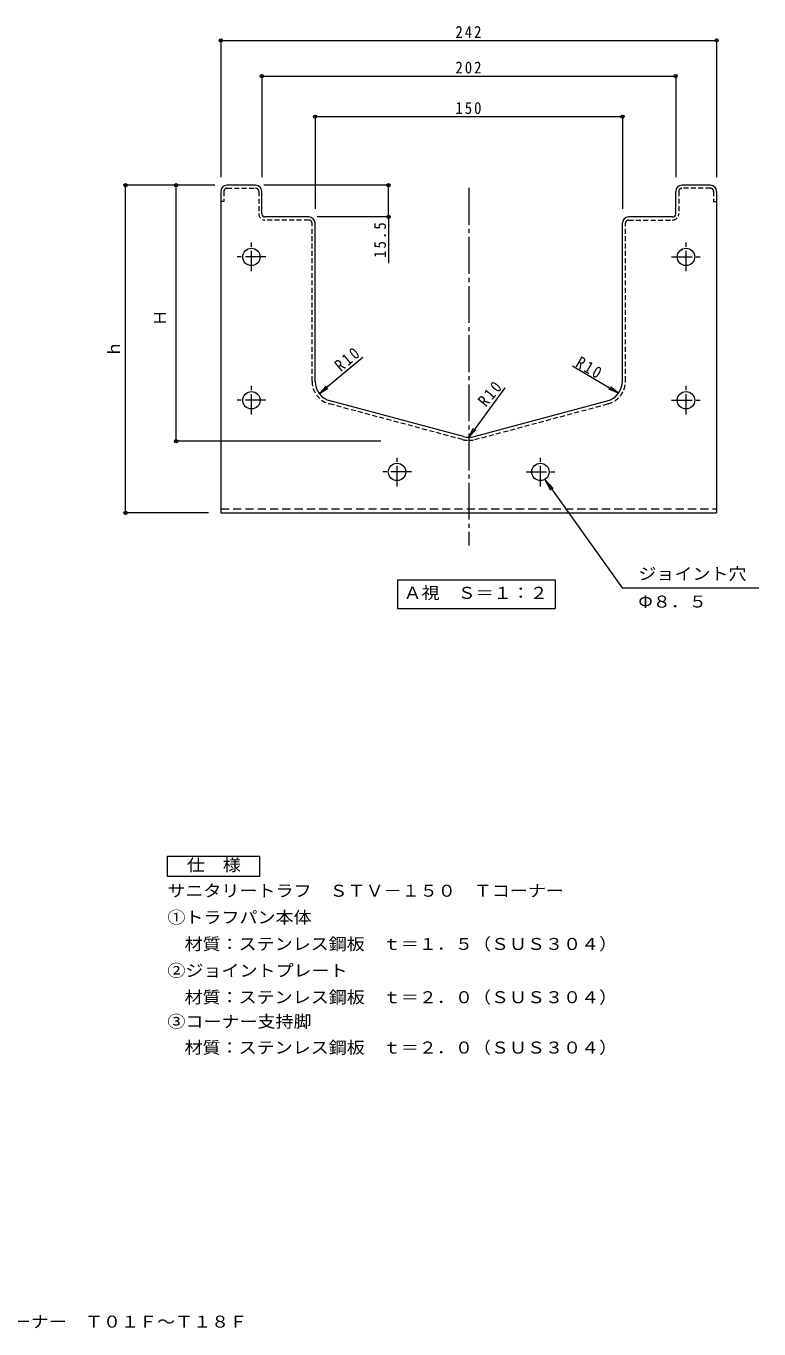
# Model space of a CAD drawing. Units: millimetres on the paper, enlarged 5 times, with parts at other scales. Extents: x -1174 to 1170, y -959 to 940.
# Drawn here: x 276 to 1170, y -959 to 632 of the extents above; entities that cross this region are included whole.
import ezdxf
from ezdxf.enums import TextEntityAlignment as Align

# ---------------------------------------------------------------- set-up
doc = ezdxf.new("R2010")
doc.units = ezdxf.units.MM
doc.header["$LTSCALE"] = 5
doc.header["$PDMODE"] = 32
doc.header["$PDSIZE"] = 4
for name, pattern in [('CHAIN1', [8, 5, -1, 1, -1]), ('CHAIN2', [12, 9, -1, 1, -1]), ('DASHED1', [1.8, 1.2, -0.6]), ('DASHED2', [3, 2, -1])]:
    doc.linetypes.add(name, pattern=pattern)
for name, color, linetype, lineweight in [('1-0_1-0ﾚｲﾔ', 4, 'DASHED1', 9), ('1-1_1-1ﾚｲﾔ', 4, 'Continuous', 9), ('1-4_1-4ﾚｲﾔ', 7, 'Continuous', 9), ('1-5_1-5ﾚｲﾔ', 7, 'Continuous', 9), ('1-F_Hojo', 7, 'Continuous', 9), ('3-0__2-a_N_s', 7, 'Continuous', 9)]:
    doc.layers.add(name, color=color, linetype=linetype, lineweight=lineweight)
doc.layers.add('3-F', color=2, linetype='Continuous')
doc.layers.add('F-F_F-Fﾚｲﾔ', color=2, linetype='Continuous')
doc.styles.add('ＭＳ ゴシック', font='')
doc.styles.get('ＭＳ ゴシック').set_extended_font_data('MS Gothic')

msp = doc.modelspace()

# ---------------------------------------------------------------- linework, layer by layer
at = {"layer": '1-0_1-0ﾚｲﾔ', "color": 7, "linetype": 'Continuous'}
for p, q in [((506.211, 437.343), (457.652, 437.343)), ((459.152, 124.842), (459.152, 437.343)), ((708.934, 124.842), (457.652, 124.842))]:
    msp.add_line(p, q, dxfattribs=at)
at = {"layer": '1-0_1-0ﾚｲﾔ'}
for p, q in [((513.711, 429.842), (513.711, 417.343)), ((521.212, 433.591), (556.211, 433.591)), ((559.962, 429.842), (559.962, 402.342)), ((1072.461, 429.842), (1072.461, 402.342)), ((1111.211, 433.591), (1076.212, 433.591)), ((1118.712, 429.842), (1118.712, 417.343)), ((621.211, 394.843), (567.461, 394.843)), ((624.961, 198.149), (624.961, 391.093)), ((1007.462, 198.149), (1007.462, 391.093)), ((1011.211, 394.843), (1064.961, 394.843)), ((808.773, 126.837), (646.272, 170.378)), ((823.652, 126.837), (986.153, 170.378))]:
    msp.add_line(p, q, dxfattribs=at)
at = {"layer": '1-0_1-0ﾚｲﾔ', "linetype": 'Continuous'}
for p, q in [((556.211, 437.343), (521.211, 437.343)), ((563.711, 402.342), (563.711, 429.842)), ((1068.711, 402.342), (1068.711, 429.842)), ((1111.211, 437.343), (1076.212, 437.343)), ((621.211, 398.593), (567.461, 398.593)), ((1064.961, 398.593), (1011.211, 398.593)), ((628.712, 198.149), (628.712, 391.093)), ((809.743, 130.458), (647.244, 174.001)), ((822.682, 130.458), (985.181, 174.001))]:
    msp.add_line(p, q, dxfattribs=at)
at = {"layer": '1-0_1-0ﾚｲﾔ'}
for points in [[(517.461, 429.842), (517.461, 417.343), (513.711, 417.343)], [(1114.961, 429.842), (1114.961, 417.343), (1118.712, 417.343)]]:
    msp.add_lwpolyline(points, dxfattribs=at)
at = {"layer": '1-0_1-0ﾚｲﾔ', "linetype": 'Continuous'}
for centre, radius, start, end in [((521.211, 429.842), 7.5, 90, 180), ((556.211, 429.842), 7.5, 0, 90), ((1076.212, 429.842), 7.5, 90, 180), ((1111.211, 429.842), 7.5, 0, 90), ((567.461, 402.342), 3.75, 180, 270), ((621.211, 391.093), 7.5, 0, 90), ((1011.211, 391.093), 7.5, 90, 180), ((1064.961, 402.342), 3.75, 270, 0), ((816.214, 154.607), 25, 254.99973, 269.99718), ((816.211, 154.607), 25, 270.00281, 285.00026)]:
    msp.add_arc(centre, radius, start, end, dxfattribs=at)
at = {"layer": '1-0_1-0ﾚｲﾔ'}
for centre, radius, start, end in [((521.212, 429.842), 3.75, 90, 180), ((556.211, 429.842), 3.75, 0, 90), ((1076.212, 429.842), 3.75, 90, 180), ((1111.211, 429.842), 3.75, 0, 90), ((567.461, 402.342), 7.5, 180, 270), ((1064.961, 402.342), 7.5, 270, 0), ((621.211, 391.093), 3.75, 0, 90), ((1011.211, 391.093), 3.75, 90, 180), ((653.714, 198.149), 28.75, 180, 255.00009), ((978.711, 198.149), 28.75, 284.99991, 0), ((816.214, 154.607), 28.75, 255.00009, 269.99791), ((816.211, 154.607), 28.75, 270.00209, 284.99991)]:
    msp.add_arc(centre, radius, start, end, dxfattribs=at)
at = {"layer": '1-1_1-1ﾚｲﾔ'}
for p, q in [((513.711, 429.842), (513.711, 37.342)), ((1118.712, 429.842), (1118.712, 37.342)), ((1003.71, 198.149), (1003.711, 391.093)), ((513.711, 37.342), (1118.712, 37.342))]:
    msp.add_line(p, q, dxfattribs=at)
at = {"layer": '1-1_1-1ﾚｲﾔ', "color": 7, "linetype": 'CHAIN2'}
msp.add_line((816.212, 434.171), (816.212, -2.395), dxfattribs=at)
at = {"layer": '1-1_1-1ﾚｲﾔ', "linetype": 'CHAIN1'}
for p, q in [((551.088, 332.243), (551.088, 367.426)), ((1081.336, 332.243), (1081.336, 367.426)), ((568.68, 349.835), (533.497, 349.835)), ((1063.745, 349.835), (1098.928, 349.835)), ((551.088, 157.252), (551.088, 192.435)), ((1081.336, 157.252), (1081.336, 192.435)), ((568.68, 174.843), (533.497, 174.843)), ((1063.745, 174.843), (1098.928, 174.843)), ((728.713, 69.751), (728.713, 104.934)), ((903.712, 69.751), (903.712, 104.934)), ((746.304, 87.343), (711.121, 87.343)), ((886.121, 87.343), (921.303, 87.343))]:
    msp.add_line(p, q, dxfattribs=at)
at = {"layer": '1-1_1-1ﾚｲﾔ', "linetype": 'DASHED2'}
msp.add_line((513.711, 42.342), (1118.712, 42.342), dxfattribs=at)
at = {"layer": '1-1_1-1ﾚｲﾔ'}
for centre in [(551.088, 349.835), (1081.336, 349.835), (551.088, 174.843), (1081.336, 174.843), (728.713, 87.343), (903.712, 87.343)]:
    msp.add_circle(centre, 10.625, dxfattribs=at)
for centre, start, end in [((653.715, 198.149), 180.00018, 254.99971), ((978.71, 198.149), 285.00029, 359.9998)]:
    msp.add_arc(centre, 25, start, end, dxfattribs=at)
at = {"layer": '1-4_1-4ﾚｲﾔ'}
for p, q in [((513.711, 615.617), (513.711, 447.343)), ((513.711, 614.117), (1118.712, 614.117)), ((1118.712, 615.617), (1118.712, 447.343)), ((563.711, 571.968), (563.711, 447.343)), ((563.711, 570.468), (1068.711, 570.468)), ((1068.711, 571.968), (1068.711, 447.343)), ((628.712, 522.526), (628.712, 408.593)), ((628.712, 521.026), (1003.711, 521.026)), ((1003.711, 522.526), (1003.711, 408.593)), ((719.895, 437.343), (566.211, 437.343)), ((718.395, 398.593), (718.395, 437.343)), ((719.895, 398.593), (631.211, 398.593)), ((718.395, 398.593), (718.395, 342.321)), ((909.025, 78.141), (919.252, 67.169)), ((909.025, 78.141), (916.064, 64.895))]:
    msp.add_line(p, q, dxfattribs=at)
for p in [(513.711, 614.117), (1118.712, 614.117), (563.711, 570.468), (1068.711, 570.468), (628.712, 521.026), (1003.711, 521.026), (397.447, 437.343), (459.152, 437.343), (718.395, 437.343), (718.395, 398.593), (459.152, 124.842), (397.447, 37.342)]:
    msp.add_point(p, dxfattribs=at)
at = {"layer": '1-5_1-5ﾚｲﾔ'}
for p, q in [((729.181, -44.479), (921.681, -44.479)), ((729.181, -44.479), (729.181, -79.479)), ((921.681, -44.479), (921.681, -79.479)), ((729.181, -79.479), (921.681, -79.479))]:
    msp.add_line(p, q, dxfattribs=at)
at = {"layer": '1-F_Hojo'}
for p, q in [((498.711, 437.343), (395.948, 437.343)), ((397.447, 37.342), (397.447, 437.343)), ((686.933, 227.211), (633.907, 182.932)), ((633.907, 182.932), (642.374, 192.128)), ((998.811, 183.559), (988.984, 191.284)), ((633.907, 182.932), (644.465, 189.623)), ((816.212, 129.607), (822.2, 140.58)), ((909.025, 78.141), (1003.27, -54.047)), ((498.711, 37.342), (395.948, 37.342)), ((1003.27, -54.047), (1170.304, -54.047))]:
    msp.add_line(p, q, dxfattribs=at)
for points in [[(942.785, 216.791), (998.811, 183.559), (987.32, 188.477)], [(860.275, 189.99), (816.212, 129.607), (824.836, 138.656)]]:
    msp.add_lwpolyline(points, dxfattribs=at)
at = {"layer": '3-0__2-a_N_s', "color": 2}
for p, q in [((448.474, -381.625), (560.974, -381.625)), ((448.474, -406.625), (448.474, -381.625)), ((560.974, -381.625), (560.974, -406.625)), ((560.974, -406.625), (448.474, -406.625))]:
    msp.add_line(p, q, dxfattribs=at)

# ---------------------------------------------------------------- texts
at = {"layer": '1-0_1-0ﾚｲﾔ', "color": 7, "style": 'ＭＳ ゴシック'}
msp.add_text('Ｈ', height=14.66, rotation=90, dxfattribs=at).set_placement((451.317, 265.468), align=Align.BOTTOM_LEFT)
at = {"layer": '1-4_1-4ﾚｲﾔ', "color": 2, "char_height": 14.66, "attachment_point": 7, "style": 'ＭＳ ゴシック'}
for s, insert in [('\\T1.27;\\W0.9;242', (799.962, 617.117)), ('\\T1.27;\\W0.9;202', (799.961, 573.468)), ('\\T1.27;\\W0.9;150', (799.961, 524.026))]:
    msp.add_mtext(s, dxfattribs=dict(at, insert=insert))
at = {"layer": '1-4_1-4ﾚｲﾔ', "color": 2, "insert": (715.395, 348.614), "char_height": 14.66, "attachment_point": 7, "rotation": 90, "style": 'ＭＳ ゴシック'}
msp.add_mtext('\\T1.28;\\W0.9;15.5', dxfattribs=at)
at = {"layer": '1-5_1-5ﾚｲﾔ', "color": 2, "style": 'ＭＳ ゴシック', "width": 1.1}
msp.add_text('Ａ視\u3000Ｓ＝１：２', height=14.66, dxfattribs=at).set_placement((736.681, -71.979), align=Align.BOTTOM_LEFT)
at = {"layer": '1-F_Hojo', "style": 'ＭＳ ゴシック'}
msp.add_text('ｈ', height=14.66, rotation=90, dxfattribs=at).set_placement((394.948, 227.342), align=Align.BOTTOM_LEFT)
at = {"layer": '1-F_Hojo', "style": 'ＭＳ ゴシック', "width": 1.1}
for s, p in [('ジョイント穴', (1023.149, -48.754)), ('Φ８．５', (1023.149, -82.631))]:
    msp.add_text(s, height=14.66, dxfattribs=at).set_placement(p, align=Align.BOTTOM_LEFT)
at = {"layer": '1-F_Hojo', "color": 2, "char_height": 14.66, "attachment_point": 7, "style": 'ＭＳ ゴシック'}
for insert, rotation in [((660.312, 208.85), 40), ((945.354, 216.375), 330), ((837.418, 165.571), 50)]:
    msp.add_mtext('\\T1.27;\\W0.9;R10', dxfattribs=dict(at, insert=insert, rotation=rotation))
at = {"layer": '3-F', "style": 'ＭＳ ゴシック', "width": 1.1}
for s, p in [('仕\u3000様', (472.224, -404.125)), ('サニタリートラフ\u3000ＳＴＶ－１５０\u3000Ｔコーナー\u3000', (448.474, -435.585)), ('①トラフパン本体', (448.474, -468.085)), ('材質：ステンレス鋼板\u3000ｔ＝１．５（ＳＵＳ３０４）', (469.442, -500.585)), ('②ジョイントプレート', (448.474, -533.085)), ('材質：ステンレス鋼板\u3000ｔ＝２．０（ＳＵＳ３０４）', (469.442, -565.585)), ('③コーナー支持脚', (448.474, -595.266)), ('材質：ステンレス鋼板\u3000ｔ＝２．０（ＳＵＳ３０４）', (469.442, -627.045))]:
    msp.add_text(s, height=14.66, dxfattribs=at).set_placement(p, align=Align.BOTTOM_LEFT)
at = {"layer": 'F-F_F-Fﾚｲﾔ', "style": 'ＭＳ ゴシック', "width": 1.1}
msp.add_text('サニタリートラフ\u3000ＳＴＶ－１５０\u3000Ｔ字コーナー\u3000Ｔ０１Ｆ～Ｔ１８Ｆ', height=14.66, dxfattribs=at).set_placement((-180, -961.639), align=Align.BOTTOM_LEFT)

doc.saveas('drawing.dxf')
